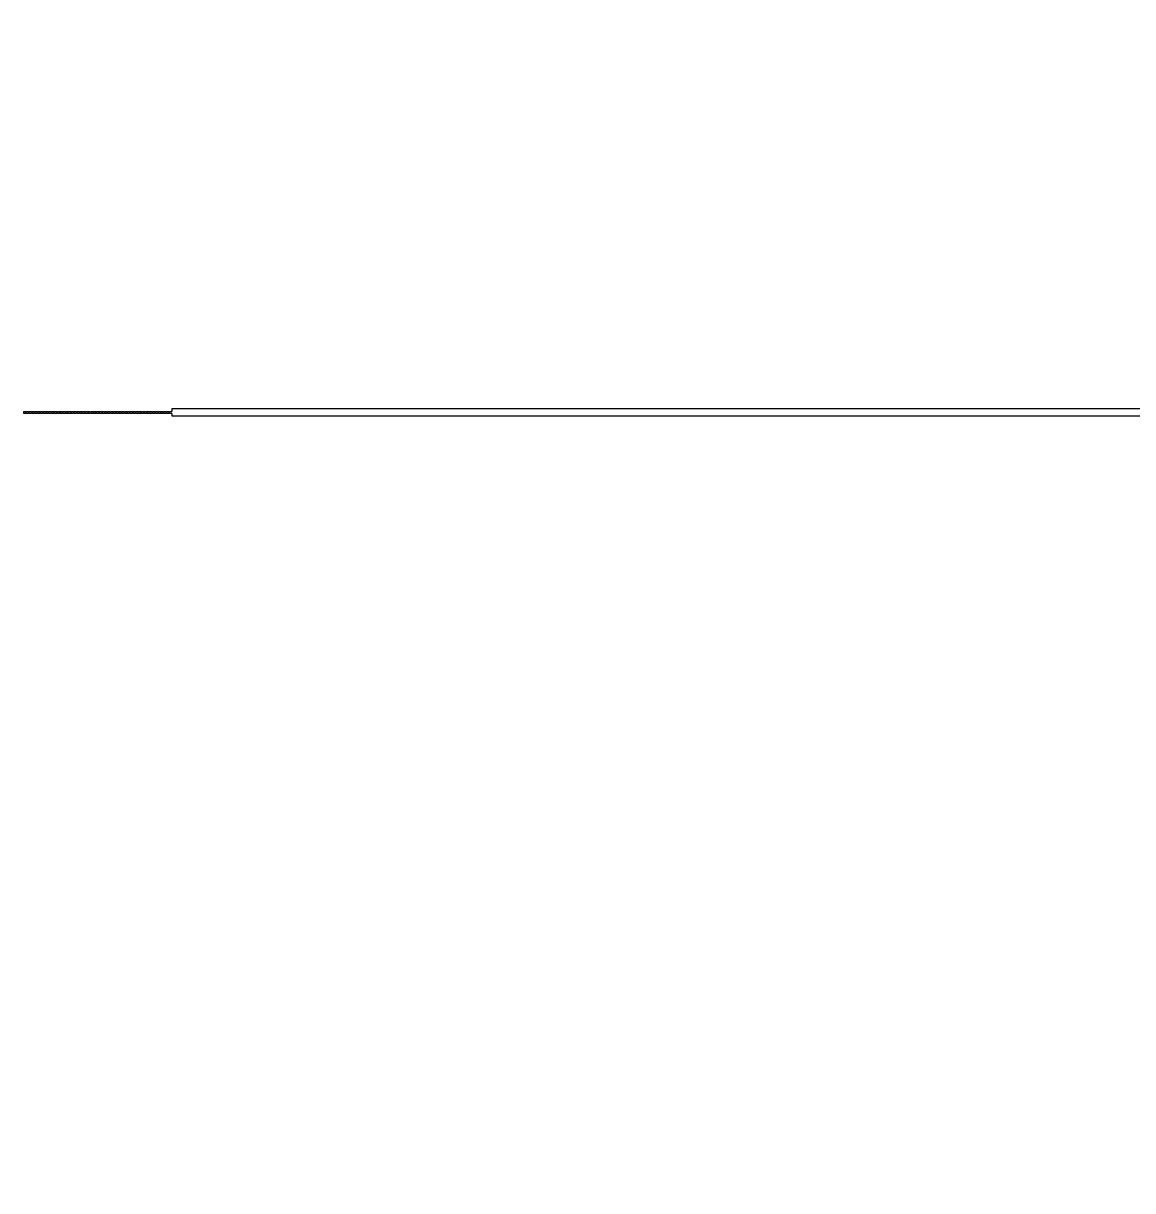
# Model space of a CAD drawing. Header units: inches. Extents: x 734146 to 834146, y 204695 to 304695.
# Drawn here: x 796373 to 797954, y 236583 to 238248 of the extents above; entities that cross this region are included whole.
import ezdxf

# ---------------------------------------------------------------- set-up
doc = ezdxf.new("R2010")
doc.units = ezdxf.units.IN
doc.header["$MEASUREMENT"] = 0

# ---------------------------------------------------------------- blocks, each defined once
blk = doc.blocks.new('*U43')
for points in [[(1086.1, -895.7), (1086.1, -898.7), (1089.1, -898.7), (1089.1, -895.7)], [(1090.1, -895.7), (1090.1, -898.7), (1093.1, -898.7), (1093.1, -895.7)], [(1094.1, -895.7), (1094.1, -898.7), (1097.1, -898.7), (1097.1, -895.7)], [(1098.1, -895.7), (1098.1, -898.7), (1101.1, -898.7), (1101.1, -895.7)], [(1102.1, -895.7), (1102.1, -898.7), (1105.1, -898.7), (1105.1, -895.7)], [(1106.1, -895.7), (1106.1, -898.7), (1109.1, -898.7), (1109.1, -895.7)], [(1110.1, -895.7), (1110.1, -898.7), (1113.1, -898.7), (1113.1, -895.7)], [(1114.1, -895.7), (1114.1, -898.7), (1117.1, -898.7), (1117.1, -895.7)], [(1118.1, -895.7), (1118.1, -898.7), (1121.1, -898.7), (1121.1, -895.7)], [(1122.1, -895.7), (1122.1, -898.7), (1125.1, -898.7), (1125.1, -895.7)], [(1126.1, -895.7), (1126.1, -898.7), (1129.1, -898.7), (1129.1, -895.7)], [(1130.1, -895.7), (1130.1, -898.7), (1133.1, -898.7), (1133.1, -895.7)], [(1134.1, -895.7), (1134.1, -898.7), (1137.1, -898.7), (1137.1, -895.7)], [(1138.1, -895.7), (1138.1, -898.7), (1141.1, -898.7), (1141.1, -895.7)], [(1142.1, -895.7), (1142.1, -898.7), (1145.1, -898.7), (1145.1, -895.7)], [(1146.1, -895.7), (1146.1, -898.7), (1149.1, -898.7), (1149.1, -895.7)], [(1150.1, -895.7), (1150.1, -898.7), (1153.1, -898.7), (1153.1, -895.7)], [(1154.1, -895.7), (1154.1, -898.7), (1157.1, -898.7), (1157.1, -895.7)], [(1158.1, -895.7), (1158.1, -898.7), (1161.1, -898.7), (1161.1, -895.7)], [(1162.1, -895.7), (1162.1, -898.7), (1165.1, -898.7), (1165.1, -895.7)], [(1166.1, -895.7), (1166.1, -898.7), (1169.1, -898.7), (1169.1, -895.7)], [(1170.1, -895.7), (1170.1, -898.7), (1173.1, -898.7), (1173.1, -895.7)], [(1174.1, -895.7), (1174.1, -898.7), (1177.1, -898.7), (1177.1, -895.7)], [(1178.1, -895.7), (1178.1, -898.7), (1181.1, -898.7), (1181.1, -895.7)], [(1182.1, -895.7), (1182.1, -898.7), (1185.1, -898.7), (1185.1, -895.7)], [(1186.1, -895.7), (1186.1, -898.7), (1189.1, -898.7), (1189.1, -895.7)], [(1190.1, -895.7), (1190.1, -898.7), (1193.1, -898.7), (1193.1, -895.7)], [(1194.1, -895.7), (1194.1, -898.7), (1197.1, -898.7), (1197.1, -895.7)], [(1198.1, -895.7), (1198.1, -898.7), (1201.1, -898.7), (1201.1, -895.7)], [(1202.1, -895.7), (1202.1, -898.7), (1205.1, -898.7), (1205.1, -895.7)], [(1206.1, -895.7), (1206.1, -898.7), (1209.1, -898.7), (1209.1, -895.7)], [(1210.1, -895.7), (1210.1, -898.7), (1213.1, -898.7), (1213.1, -895.7)], [(1214.1, -895.7), (1214.1, -898.7), (1217.1, -898.7), (1217.1, -895.7)], [(1218.1, -895.7), (1218.1, -898.7), (1221.1, -898.7), (1221.1, -895.7)], [(1222.1, -895.7), (1222.1, -898.7), (1225.1, -898.7), (1225.1, -895.7)], [(1226.1, -895.7), (1226.1, -898.7), (1229.1, -898.7), (1229.1, -895.7)], [(1230.1, -895.7), (1230.1, -898.7), (1233.1, -898.7), (1233.1, -895.7)], [(1234.1, -895.7), (1234.1, -898.7), (1237.1, -898.7), (1237.1, -895.7)], [(1238.1, -895.7), (1238.1, -898.7), (1241.1, -898.7), (1241.1, -895.7)], [(1242.1, -895.7), (1242.1, -898.7), (1245.1, -898.7), (1245.1, -895.7)], [(1246.1, -895.7), (1246.1, -898.7), (1249.1, -898.7), (1249.1, -895.7)], [(1250.1, -895.7), (1250.1, -898.7), (1253.1, -898.7), (1253.1, -895.7)], [(1254.1, -895.7), (1254.1, -898.7), (1257.1, -898.7), (1257.1, -895.7)], [(1258.1, -895.7), (1258.1, -898.7), (1261.1, -898.7), (1261.1, -895.7)], [(1262.1, -895.7), (1262.1, -898.7), (1265.1, -898.7), (1265.1, -895.7)], [(1266.1, -895.7), (1266.1, -898.7), (1269.1, -898.7), (1269.1, -895.7)], [(1270.1, -895.7), (1270.1, -898.7), (1273.1, -898.7), (1273.1, -895.7)], [(1274.1, -895.7), (1274.1, -898.7), (1277.1, -898.7), (1277.1, -895.7)], [(1278.1, -895.7), (1278.1, -898.7), (1281.1, -898.7), (1281.1, -895.7)], [(1282.1, -895.7), (1282.1, -898.7), (1285.1, -898.7), (1285.1, -895.7)], [(1286.1, -895.7), (1286.1, -898.7), (1289.1, -898.7), (1289.1, -895.7)], [(1290.1, -895.7), (1290.1, -898.7), (1293.1, -898.7), (1293.1, -895.7)]]:
    blk.add_lwpolyline(points, close=True)
for points in [[(1297.1, -895.7), (1294.1, -895.7), (1294.1, -898.7), (1297.1, -898.7)], [(1297.1, -895.7), (1297.1, -892.2), (2797.1, -892.2)], [(2802.9, -902.2), (1297.1, -902.2), (1297.1, -898.7)]]:
    blk.add_lwpolyline(points)
blk = doc.blocks.new('*U45')
at = {"color": 0, "linetype": 'ByBlock', "lineweight": -2, "transparency": 16777216}
blk.add_blockref('*U43', (36000, 0), dxfattribs=at)

msp = doc.modelspace()

# ---------------------------------------------------------------- linework, layer by layer
msp.add_circle((784146.5, 254695.1), 50000)

# ---------------------------------------------------------------- block references
at = {"xscale": -1, "rotation": 180}
msp.add_blockref('*U45', (759287.3, 236795.9), dxfattribs=at)

doc.saveas('drawing.dxf')
